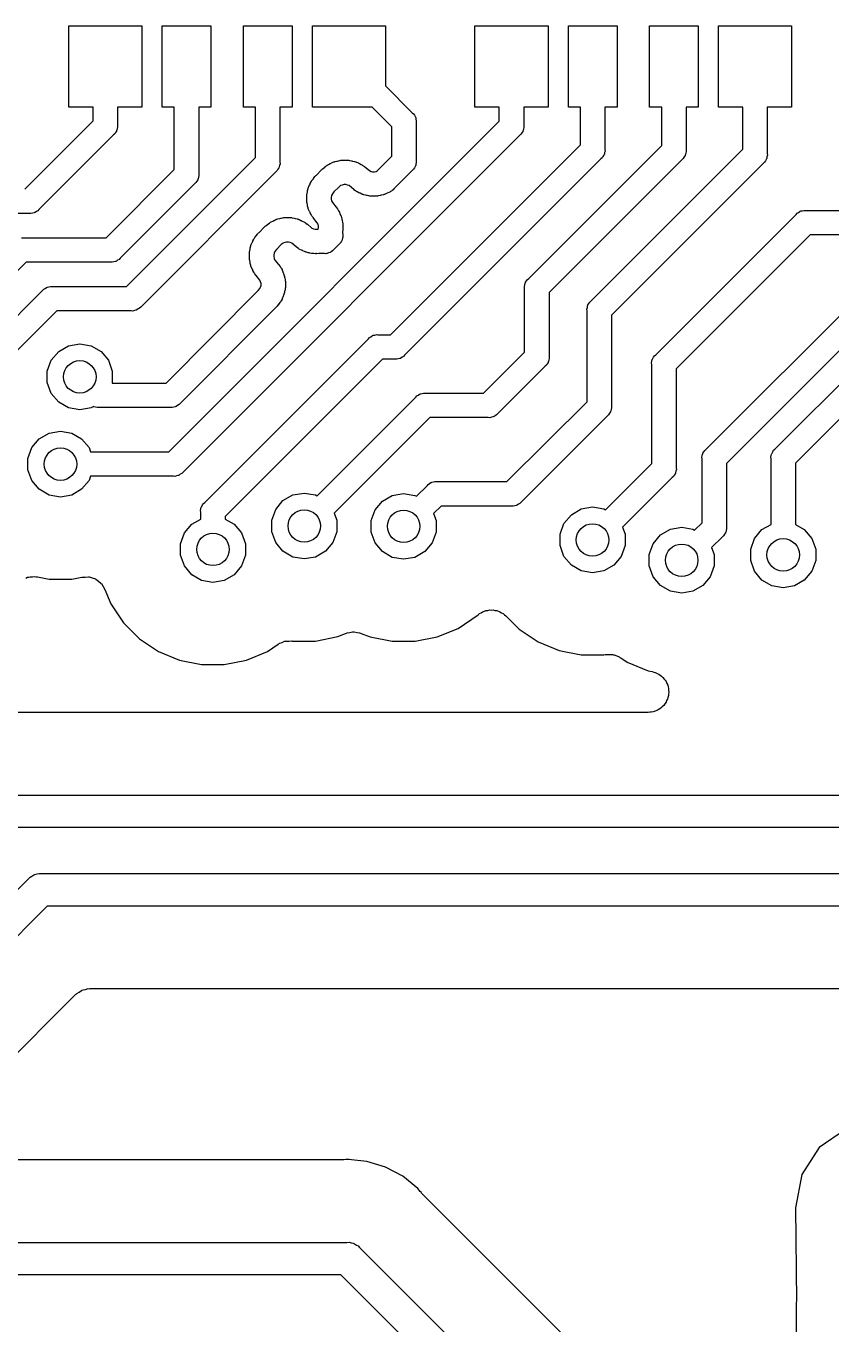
# Model space of a CAD drawing. Extents: x 552.7 to 632.3, y 410.9 to 459.8.
# Drawn here: x 595.84 to 600.8, y 419.6 to 427.59 of the extents above; entities that cross this region are included whole.
import ezdxf

# ---------------------------------------------------------------- set-up
doc = ezdxf.new("R2010")
doc.units = 0
doc.header["$MEASUREMENT"] = 0
doc.layers.add('BLACK', color=7, linetype='CONTINUOUS')

msp = doc.modelspace()

# ---------------------------------------------------------------- linework, layer by layer
at = {"layer": 'BLACK', "linetype": 'CONTINUOUS'}
for p, q in [((596.103, 427.088), (596.103, 427.588)), ((596.103, 427.588), (596.553, 427.588)), ((596.553, 427.588), (596.553, 427.088)), ((596.678, 427.088), (596.678, 427.588)), ((596.678, 427.588), (596.978, 427.588)), ((596.978, 427.588), (596.978, 427.088)), ((597.178, 427.088), (597.178, 427.588)), ((597.178, 427.588), (597.478, 427.588)), ((597.478, 427.588), (597.478, 427.088)), ((597.603, 427.088), (597.603, 427.588)), ((597.603, 427.588), (598.053, 427.588)), ((598.053, 427.588), (598.053, 427.219)), ((598.604, 427.088), (598.604, 427.588)), ((598.604, 427.588), (599.054, 427.588)), ((599.054, 427.588), (599.054, 427.088)), ((599.179, 427.088), (599.179, 427.588)), ((599.179, 427.588), (599.479, 427.588)), ((599.479, 427.588), (599.479, 427.088)), ((599.679, 427.088), (599.679, 427.588)), ((599.679, 427.588), (599.979, 427.588)), ((599.979, 427.588), (599.979, 427.088)), ((600.104, 427.088), (600.104, 427.588)), ((600.104, 427.588), (600.554, 427.588)), ((600.554, 427.588), (600.554, 427.088)), ((598.053, 427.219), (598.218, 427.053)), ((596.253, 427.088), (596.103, 427.088)), ((596.253, 427.004), (596.253, 427.088)), ((596.553, 427.088), (596.403, 427.088)), ((596.403, 427.088), (596.403, 426.977)), ((596.753, 427.088), (596.678, 427.088)), ((596.753, 426.704), (596.753, 427.088)), ((596.978, 427.088), (596.903, 427.088)), ((596.903, 427.088), (596.903, 426.676)), ((597.253, 427.088), (597.178, 427.088)), ((597.253, 426.778), (597.253, 427.088)), ((597.478, 427.088), (597.403, 427.088)), ((597.403, 427.088), (597.403, 426.75)), ((597.972, 427.088), (597.603, 427.088)), ((598.092, 426.967), (597.972, 427.088)), ((598.218, 427.053), (598.226, 427.047)), ((598.226, 427.047), (598.231, 427.038)), ((598.231, 427.038), (598.236, 427.03)), ((598.236, 427.03), (598.237, 427.027)), ((598.237, 427.027), (598.239, 427.024)), ((598.239, 427.024), (598.241, 427.014)), ((598.241, 427.014), (598.243, 427.005)), ((598.754, 427.088), (598.604, 427.088)), ((598.754, 427.001), (598.754, 427.088)), ((599.054, 427.088), (598.904, 427.088)), ((598.904, 427.088), (598.904, 426.973)), ((599.254, 427.088), (599.179, 427.088)), ((599.254, 426.856), (599.254, 427.088)), ((599.479, 427.088), (599.404, 427.088)), ((599.404, 427.088), (599.404, 426.828)), ((599.754, 427.088), (599.679, 427.088)), ((599.754, 426.853), (599.754, 427.088)), ((599.979, 427.088), (599.904, 427.088)), ((599.904, 427.088), (599.904, 426.825)), ((600.254, 427.088), (600.104, 427.088)), ((600.254, 426.83), (600.254, 427.088)), ((600.554, 427.088), (600.404, 427.088)), ((600.404, 427.088), (600.404, 426.802)), ((595.833, 426.584), (596.253, 427.004)), ((596.391, 426.933), (596.386, 426.924)), ((596.397, 426.941), (596.391, 426.933)), ((596.398, 426.944), (596.397, 426.941)), ((596.399, 426.947), (596.398, 426.944)), ((596.401, 426.957), (596.399, 426.947)), ((596.404, 426.967), (596.401, 426.957)), ((596.403, 426.977), (596.404, 426.967)), ((596.719, 424.966), (598.754, 427.001)), ((598.092, 426.786), (598.092, 426.967)), ((598.243, 427.005), (598.242, 426.995)), ((598.242, 426.995), (598.242, 426.758)), ((598.898, 426.938), (598.892, 426.93)), ((598.899, 426.941), (598.898, 426.938)), ((598.901, 426.944), (598.899, 426.941)), ((598.902, 426.954), (598.901, 426.944)), ((598.905, 426.963), (598.902, 426.954)), ((598.904, 426.973), (598.905, 426.963)), ((596.379, 426.918), (595.919, 426.458)), ((596.386, 426.924), (596.379, 426.918)), ((598.88, 426.915), (596.805, 424.84)), ((598.085, 425.687), (599.254, 426.856)), ((598.887, 426.921), (598.88, 426.915)), ((598.892, 426.93), (598.887, 426.921)), ((598.935, 426.034), (599.754, 426.853)), ((596.459, 425.984), (597.253, 426.778)), ((598.002, 426.696), (598.092, 426.786)), ((599.318, 425.894), (600.254, 426.83)), ((599.387, 426.776), (599.38, 426.77)), ((599.392, 426.785), (599.387, 426.776)), ((599.398, 426.793), (599.392, 426.785)), ((599.399, 426.796), (599.398, 426.793)), ((599.401, 426.799), (599.399, 426.796)), ((599.402, 426.809), (599.401, 426.799)), ((599.405, 426.818), (599.402, 426.809)), ((599.404, 426.828), (599.405, 426.818)), ((599.887, 426.773), (599.88, 426.767)), ((599.892, 426.782), (599.887, 426.773)), ((599.898, 426.79), (599.892, 426.782)), ((599.899, 426.793), (599.898, 426.79)), ((599.901, 426.796), (599.899, 426.793)), ((599.902, 426.806), (599.901, 426.796)), ((599.905, 426.815), (599.902, 426.806)), ((599.904, 426.825), (599.905, 426.815)), ((600.401, 426.773), (600.399, 426.77)), ((600.402, 426.782), (600.401, 426.773)), ((600.405, 426.792), (600.402, 426.782)), ((600.404, 426.802), (600.405, 426.792)), ((596.333, 426.284), (596.753, 426.704)), ((597.386, 426.698), (597.379, 426.691)), ((597.391, 426.706), (597.386, 426.698)), ((597.397, 426.714), (597.391, 426.706)), ((597.398, 426.718), (597.397, 426.714)), ((597.399, 426.72), (597.398, 426.718)), ((597.401, 426.73), (597.399, 426.72)), ((597.404, 426.74), (597.401, 426.73)), ((597.403, 426.75), (597.404, 426.74)), ((597.628, 426.67), (597.66, 426.702)), ((597.66, 426.702), (597.663, 426.706)), ((597.663, 426.706), (597.665, 426.707)), ((597.665, 426.707), (597.666, 426.709)), ((597.666, 426.709), (597.67, 426.711)), ((597.67, 426.711), (597.681, 426.72)), ((597.681, 426.72), (597.682, 426.722)), ((597.682, 426.722), (597.691, 426.728)), ((597.691, 426.728), (597.695, 426.731)), ((597.695, 426.731), (597.697, 426.732)), ((597.697, 426.732), (597.698, 426.733)), ((597.698, 426.733), (597.703, 426.735)), ((597.703, 426.735), (597.712, 426.741)), ((597.712, 426.741), (597.714, 426.741)), ((597.714, 426.741), (597.719, 426.743)), ((597.719, 426.743), (597.721, 426.745)), ((597.721, 426.745), (597.731, 426.749)), ((597.731, 426.749), (597.735, 426.751)), ((597.735, 426.751), (597.737, 426.752)), ((597.737, 426.752), (597.739, 426.752)), ((597.739, 426.752), (597.743, 426.753)), ((597.743, 426.753), (597.754, 426.756)), ((597.754, 426.756), (597.756, 426.756)), ((597.756, 426.756), (597.762, 426.758)), ((597.762, 426.758), (597.763, 426.758)), ((597.763, 426.758), (597.774, 426.76)), ((597.774, 426.76), (597.779, 426.762)), ((597.779, 426.762), (597.781, 426.762)), ((597.781, 426.762), (597.783, 426.762)), ((597.783, 426.762), (597.787, 426.762)), ((597.787, 426.762), (597.799, 426.762)), ((597.799, 426.762), (597.801, 426.762)), ((597.801, 426.762), (597.806, 426.762)), ((597.806, 426.762), (597.808, 426.762)), ((597.808, 426.762), (597.819, 426.762)), ((597.819, 426.762), (597.824, 426.762)), ((597.824, 426.762), (597.826, 426.762)), ((597.826, 426.762), (597.828, 426.762)), ((597.828, 426.762), (597.832, 426.76)), ((597.832, 426.76), (597.843, 426.758)), ((597.843, 426.758), (597.845, 426.758)), ((597.845, 426.758), (597.85, 426.756)), ((597.85, 426.756), (597.852, 426.756)), ((597.852, 426.756), (597.863, 426.753)), ((597.863, 426.753), (597.868, 426.752)), ((597.868, 426.752), (597.869, 426.752)), ((597.869, 426.752), (597.871, 426.751)), ((597.871, 426.751), (597.875, 426.749)), ((597.875, 426.749), (597.886, 426.745)), ((597.886, 426.745), (597.887, 426.743)), ((597.887, 426.743), (597.892, 426.741)), ((597.892, 426.741), (597.894, 426.741)), ((597.894, 426.741), (597.904, 426.735)), ((597.904, 426.735), (597.908, 426.733)), ((597.908, 426.733), (597.91, 426.732)), ((597.91, 426.732), (597.911, 426.731)), ((597.911, 426.731), (597.915, 426.728)), ((597.915, 426.728), (597.924, 426.722)), ((597.924, 426.722), (597.925, 426.72)), ((597.925, 426.72), (597.954, 426.698)), ((597.954, 426.698), (597.964, 426.693)), ((597.964, 426.693), (597.974, 426.69)), ((597.986, 426.69), (597.996, 426.693)), ((597.996, 426.693), (598.002, 426.696)), ((598.218, 426.699), (598.105, 426.586)), ((599.38, 426.77), (598.171, 425.561)), ((598.226, 426.706), (598.218, 426.699)), ((598.231, 426.714), (598.226, 426.706)), ((598.236, 426.722), (598.231, 426.714)), ((598.237, 426.726), (598.236, 426.722)), ((598.239, 426.729), (598.237, 426.726)), ((598.241, 426.738), (598.239, 426.729)), ((598.243, 426.748), (598.241, 426.738)), ((598.242, 426.758), (598.243, 426.748)), ((599.88, 426.767), (599.06, 425.947)), ((600.38, 426.743), (599.444, 425.808)), ((600.387, 426.75), (600.38, 426.743)), ((600.392, 426.758), (600.387, 426.75)), ((600.398, 426.767), (600.392, 426.758)), ((600.399, 426.77), (600.398, 426.767)), ((596.879, 426.618), (596.419, 426.158)), ((597.379, 426.691), (596.546, 425.858)), ((596.886, 426.624), (596.879, 426.618)), ((596.891, 426.633), (596.886, 426.624)), ((596.897, 426.641), (596.891, 426.633)), ((596.898, 426.644), (596.897, 426.641)), ((596.899, 426.647), (596.898, 426.644)), ((596.901, 426.657), (596.899, 426.647)), ((596.904, 426.667), (596.901, 426.657)), ((596.903, 426.676), (596.904, 426.667)), ((597.587, 426.611), (597.59, 426.616)), ((597.59, 426.618), (597.595, 426.628)), ((597.59, 426.616), (597.59, 426.618)), ((597.595, 426.628), (597.597, 426.632)), ((597.597, 426.632), (597.598, 426.634)), ((597.598, 426.634), (597.599, 426.636)), ((597.599, 426.636), (597.602, 426.639)), ((597.602, 426.639), (597.609, 426.648)), ((597.609, 426.648), (597.61, 426.649)), ((597.61, 426.649), (597.619, 426.661)), ((597.619, 426.661), (597.622, 426.664)), ((597.622, 426.664), (597.623, 426.666)), ((597.623, 426.666), (597.625, 426.668)), ((597.625, 426.668), (597.628, 426.67)), ((597.974, 426.69), (597.986, 426.69)), ((597.568, 426.532), (597.569, 426.543)), ((597.569, 426.552), (597.57, 426.556)), ((597.569, 426.55), (597.569, 426.552)), ((597.569, 426.548), (597.569, 426.55)), ((597.569, 426.543), (597.569, 426.548)), ((597.57, 426.556), (597.572, 426.567)), ((597.572, 426.567), (597.573, 426.569)), ((597.573, 426.569), (597.574, 426.574)), ((597.574, 426.576), (597.577, 426.587)), ((597.574, 426.574), (597.574, 426.576)), ((597.577, 426.587), (597.578, 426.592)), ((597.578, 426.592), (597.579, 426.593)), ((597.579, 426.595), (597.582, 426.6)), ((597.579, 426.593), (597.579, 426.595)), ((597.582, 426.6), (597.586, 426.61)), ((597.586, 426.61), (597.587, 426.611)), ((597.721, 426.544), (597.719, 426.533)), ((597.719, 426.533), (597.719, 426.522)), ((597.726, 426.554), (597.721, 426.544)), ((597.736, 426.566), (597.726, 426.554)), ((597.765, 426.595), (597.736, 426.566)), ((597.777, 426.605), (597.765, 426.595)), ((597.787, 426.609), (597.777, 426.605)), ((597.798, 426.612), (597.787, 426.609)), ((597.809, 426.612), (597.798, 426.612)), ((597.82, 426.609), (597.809, 426.612)), ((597.83, 426.605), (597.82, 426.609)), ((597.858, 426.582), (597.83, 426.605)), ((597.859, 426.58), (597.858, 426.582)), ((597.868, 426.574), (597.859, 426.58)), ((597.872, 426.571), (597.868, 426.574)), ((597.874, 426.57), (597.872, 426.571)), ((597.875, 426.569), (597.874, 426.57)), ((597.879, 426.567), (597.875, 426.569)), ((597.889, 426.561), (597.879, 426.567)), ((597.891, 426.561), (597.889, 426.561)), ((597.896, 426.559), (597.891, 426.561)), ((597.897, 426.558), (597.896, 426.559)), ((597.908, 426.553), (597.897, 426.558)), ((597.912, 426.551), (597.908, 426.553)), ((597.914, 426.551), (597.912, 426.551)), ((597.916, 426.55), (597.914, 426.551)), ((597.92, 426.549), (597.916, 426.55)), ((597.931, 426.546), (597.92, 426.549)), ((597.933, 426.546), (597.931, 426.546)), ((597.938, 426.545), (597.933, 426.546)), ((597.94, 426.544), (597.938, 426.545)), ((597.951, 426.542), (597.94, 426.544)), ((597.956, 426.541), (597.951, 426.542)), ((597.958, 426.541), (597.956, 426.541)), ((597.959, 426.54), (597.958, 426.541)), ((597.964, 426.54), (597.959, 426.54)), ((597.975, 426.54), (597.964, 426.54)), ((597.977, 426.54), (597.975, 426.54)), ((597.983, 426.54), (597.977, 426.54)), ((597.985, 426.54), (597.983, 426.54)), ((597.996, 426.54), (597.985, 426.54)), ((598.001, 426.54), (597.996, 426.54)), ((598.002, 426.541), (598.001, 426.54)), ((598.004, 426.541), (598.002, 426.541)), ((598.009, 426.542), (598.004, 426.541)), ((598.02, 426.544), (598.009, 426.542)), ((598.022, 426.545), (598.02, 426.544)), ((598.027, 426.546), (598.022, 426.545)), ((598.029, 426.546), (598.027, 426.546)), ((598.04, 426.549), (598.029, 426.546)), ((598.044, 426.55), (598.04, 426.549)), ((598.046, 426.551), (598.044, 426.55)), ((598.048, 426.551), (598.046, 426.551)), ((598.052, 426.553), (598.048, 426.551)), ((598.063, 426.558), (598.052, 426.553)), ((598.064, 426.559), (598.063, 426.558)), ((598.073, 426.563), (598.064, 426.559)), ((598.079, 426.565), (598.073, 426.563)), ((598.085, 426.569), (598.079, 426.565)), ((598.09, 426.572), (598.085, 426.569)), ((598.085, 426.569), (598.085, 426.569)), ((598.095, 426.576), (598.09, 426.572)), ((598.101, 426.58), (598.095, 426.576)), ((598.095, 426.576), (598.095, 426.576)), ((598.105, 426.586), (598.101, 426.58)), ((595.919, 426.458), (595.913, 426.451)), ((597.569, 426.53), (597.568, 426.532)), ((597.568, 426.523), (597.569, 426.525)), ((597.569, 426.512), (597.568, 426.523)), ((597.569, 426.525), (597.569, 426.53)), ((597.569, 426.507), (597.569, 426.512)), ((597.569, 426.505), (597.569, 426.507)), ((597.569, 426.503), (597.569, 426.505)), ((597.57, 426.498), (597.569, 426.503)), ((597.572, 426.487), (597.57, 426.498)), ((597.573, 426.486), (597.572, 426.487)), ((597.574, 426.48), (597.573, 426.486)), ((597.574, 426.478), (597.574, 426.48)), ((597.577, 426.468), (597.574, 426.478)), ((597.578, 426.463), (597.577, 426.468)), ((597.579, 426.461), (597.578, 426.463)), ((597.579, 426.459), (597.579, 426.461)), ((597.582, 426.455), (597.579, 426.459)), ((597.586, 426.445), (597.582, 426.455)), ((597.719, 426.522), (597.721, 426.511)), ((597.721, 426.511), (597.726, 426.501)), ((597.726, 426.501), (597.749, 426.473)), ((597.749, 426.473), (597.75, 426.472)), ((597.75, 426.472), (597.757, 426.462)), ((597.757, 426.462), (597.76, 426.459)), ((597.76, 426.459), (597.761, 426.457)), ((597.761, 426.457), (597.762, 426.456)), ((597.762, 426.456), (597.764, 426.451)), ((600.62, 426.45), (600.63, 426.453)), ((600.63, 426.453), (600.64, 426.452)), ((595.86, 426.434), (595.395, 426.434)), ((595.87, 426.433), (595.86, 426.434)), ((595.88, 426.436), (595.87, 426.433)), ((595.89, 426.438), (595.88, 426.436)), ((595.893, 426.439), (595.89, 426.438)), ((595.896, 426.44), (595.893, 426.439)), ((595.904, 426.446), (595.896, 426.44)), ((595.913, 426.451), (595.904, 426.446)), ((597.329, 426.368), (597.338, 426.375)), ((597.338, 426.375), (597.342, 426.378)), ((597.342, 426.378), (597.343, 426.379)), ((597.343, 426.379), (597.345, 426.38)), ((597.345, 426.38), (597.349, 426.382)), ((597.349, 426.382), (597.359, 426.387)), ((597.359, 426.387), (597.361, 426.387)), ((597.361, 426.387), (597.366, 426.39)), ((597.366, 426.39), (597.367, 426.391)), ((597.367, 426.391), (597.378, 426.396)), ((597.378, 426.396), (597.382, 426.398)), ((597.382, 426.398), (597.384, 426.398)), ((597.384, 426.398), (597.385, 426.399)), ((597.385, 426.399), (597.39, 426.4)), ((597.39, 426.4), (597.401, 426.403)), ((597.401, 426.403), (597.403, 426.403)), ((597.403, 426.403), (597.408, 426.404)), ((597.408, 426.404), (597.41, 426.405)), ((597.41, 426.405), (597.421, 426.407)), ((597.421, 426.407), (597.425, 426.408)), ((597.425, 426.408), (597.427, 426.408)), ((597.427, 426.408), (597.429, 426.408)), ((597.429, 426.408), (597.434, 426.408)), ((597.434, 426.408), (597.445, 426.409)), ((597.445, 426.409), (597.447, 426.408)), ((597.447, 426.408), (597.452, 426.408)), ((597.452, 426.408), (597.454, 426.409)), ((597.454, 426.409), (597.466, 426.408)), ((597.466, 426.408), (597.47, 426.408)), ((597.47, 426.408), (597.472, 426.408)), ((597.472, 426.408), (597.474, 426.408)), ((597.474, 426.408), (597.479, 426.407)), ((597.479, 426.407), (597.49, 426.405)), ((597.49, 426.405), (597.491, 426.404)), ((597.491, 426.404), (597.497, 426.403)), ((597.497, 426.403), (597.499, 426.403)), ((597.499, 426.403), (597.509, 426.4)), ((597.509, 426.4), (597.514, 426.399)), ((597.514, 426.399), (597.516, 426.398)), ((597.516, 426.398), (597.518, 426.398)), ((597.518, 426.398), (597.522, 426.396)), ((597.522, 426.396), (597.532, 426.391)), ((597.532, 426.391), (597.534, 426.39)), ((597.534, 426.39), (597.539, 426.387)), ((597.539, 426.387), (597.54, 426.387)), ((597.54, 426.387), (597.55, 426.382)), ((597.55, 426.382), (597.555, 426.38)), ((597.555, 426.38), (597.556, 426.379)), ((597.556, 426.379), (597.558, 426.378)), ((597.558, 426.378), (597.562, 426.375)), ((597.562, 426.375), (597.571, 426.368)), ((597.587, 426.443), (597.586, 426.445)), ((597.59, 426.438), (597.587, 426.443)), ((597.59, 426.437), (597.59, 426.438)), ((597.595, 426.427), (597.59, 426.437)), ((597.597, 426.422), (597.595, 426.427)), ((597.598, 426.421), (597.597, 426.422)), ((597.599, 426.419), (597.598, 426.421)), ((597.602, 426.416), (597.599, 426.419)), ((597.609, 426.406), (597.602, 426.416)), ((597.61, 426.405), (597.609, 426.406)), ((597.633, 426.377), (597.61, 426.405)), ((597.638, 426.367), (597.633, 426.377)), ((597.764, 426.451), (597.769, 426.441)), ((597.769, 426.441), (597.769, 426.439)), ((597.769, 426.439), (597.772, 426.435)), ((597.772, 426.435), (597.773, 426.433)), ((597.773, 426.433), (597.777, 426.423)), ((597.777, 426.423), (597.78, 426.419)), ((597.78, 426.419), (597.78, 426.417)), ((597.78, 426.417), (597.781, 426.415)), ((597.781, 426.415), (597.782, 426.41)), ((597.782, 426.41), (597.785, 426.399)), ((597.785, 426.399), (597.785, 426.398)), ((597.785, 426.398), (597.786, 426.392)), ((597.786, 426.392), (597.787, 426.391)), ((597.787, 426.391), (597.789, 426.379)), ((597.789, 426.379), (597.79, 426.375)), ((597.79, 426.375), (597.79, 426.373)), ((599.717, 425.564), (600.581, 426.428)), ((600.581, 426.428), (600.587, 426.435)), ((600.587, 426.435), (600.596, 426.44)), ((600.596, 426.44), (600.604, 426.446)), ((600.604, 426.446), (600.607, 426.447)), ((600.607, 426.447), (600.61, 426.449)), ((600.61, 426.449), (600.62, 426.45)), ((600.64, 426.452), (601.044, 426.452)), ((597.249, 426.286), (597.255, 426.295)), ((597.255, 426.295), (597.257, 426.296)), ((597.257, 426.296), (597.266, 426.307)), ((597.266, 426.307), (597.268, 426.311)), ((597.268, 426.311), (597.27, 426.312)), ((597.27, 426.312), (597.271, 426.314)), ((597.271, 426.314), (597.275, 426.317)), ((597.275, 426.317), (597.307, 426.349)), ((597.307, 426.349), (597.309, 426.352)), ((597.309, 426.352), (597.311, 426.354)), ((597.311, 426.354), (597.313, 426.355)), ((597.313, 426.355), (597.316, 426.358)), ((597.316, 426.358), (597.328, 426.367)), ((597.328, 426.367), (597.329, 426.368)), ((597.571, 426.368), (597.572, 426.367)), ((597.572, 426.367), (597.6, 426.344)), ((597.6, 426.344), (597.61, 426.339)), ((597.61, 426.339), (597.621, 426.337)), ((597.621, 426.337), (597.632, 426.337)), ((597.632, 426.337), (597.639, 426.338)), ((597.64, 426.356), (597.638, 426.367)), ((597.639, 426.338), (597.64, 426.345)), ((597.64, 426.345), (597.64, 426.356)), ((597.789, 426.322), (597.788, 426.318)), ((597.788, 426.318), (597.788, 426.317)), ((597.788, 426.317), (597.789, 426.313)), ((597.79, 426.326), (597.789, 426.322)), ((597.789, 426.313), (597.79, 426.309)), ((597.79, 426.373), (597.79, 426.371)), ((597.79, 426.371), (597.79, 426.366)), ((597.79, 426.366), (597.791, 426.355)), ((597.791, 426.355), (597.79, 426.353)), ((597.79, 426.353), (597.79, 426.348)), ((597.79, 426.348), (597.791, 426.346)), ((597.791, 426.346), (597.79, 426.335)), ((597.79, 426.335), (597.79, 426.33)), ((597.79, 426.33), (597.79, 426.328)), ((597.79, 426.328), (597.79, 426.326)), ((597.79, 426.309), (597.79, 426.3)), ((597.79, 426.3), (597.791, 426.291)), ((600.667, 426.302), (599.843, 425.477)), ((601.072, 426.302), (600.667, 426.302)), ((595.813, 426.284), (596.333, 426.284)), ((597.217, 426.203), (597.219, 426.214)), ((597.219, 426.214), (597.22, 426.216)), ((597.22, 426.216), (597.221, 426.221)), ((597.221, 426.223), (597.224, 426.234)), ((597.221, 426.221), (597.221, 426.223)), ((597.224, 426.234), (597.225, 426.238)), ((597.225, 426.24), (597.226, 426.242)), ((597.225, 426.238), (597.225, 426.24)), ((597.226, 426.242), (597.228, 426.246)), ((597.228, 426.246), (597.232, 426.256)), ((597.232, 426.256), (597.234, 426.258)), ((597.234, 426.258), (597.236, 426.263)), ((597.236, 426.265), (597.242, 426.275)), ((597.236, 426.263), (597.236, 426.265)), ((597.242, 426.275), (597.244, 426.279)), ((597.244, 426.279), (597.245, 426.28)), ((597.245, 426.28), (597.246, 426.282)), ((597.246, 426.282), (597.249, 426.286)), ((597.411, 426.242), (597.382, 426.212)), ((597.423, 426.251), (597.411, 426.242)), ((597.433, 426.256), (597.423, 426.251)), ((597.444, 426.258), (597.433, 426.256)), ((597.455, 426.258), (597.444, 426.258)), ((597.466, 426.256), (597.455, 426.258)), ((597.476, 426.251), (597.466, 426.256)), ((597.504, 426.229), (597.476, 426.251)), ((597.505, 426.227), (597.504, 426.229)), ((597.515, 426.22), (597.505, 426.227)), ((597.518, 426.217), (597.515, 426.22)), ((597.52, 426.216), (597.518, 426.217)), ((597.522, 426.215), (597.52, 426.216)), ((597.526, 426.213), (597.522, 426.215)), ((597.765, 426.242), (597.736, 426.212)), ((597.767, 426.243), (597.765, 426.242)), ((597.77, 426.246), (597.767, 426.243)), ((597.773, 426.249), (597.77, 426.246)), ((597.774, 426.251), (597.773, 426.249)), ((597.78, 426.258), (597.774, 426.251)), ((597.781, 426.262), (597.78, 426.258)), ((597.784, 426.265), (597.781, 426.262)), ((597.786, 426.274), (597.784, 426.265)), ((597.789, 426.282), (597.786, 426.274)), ((597.79, 426.287), (597.789, 426.282)), ((597.791, 426.291), (597.79, 426.287)), ((595.841, 426.134), (595.172, 425.465)), ((596.361, 426.134), (595.841, 426.134)), ((596.37, 426.133), (596.361, 426.134)), ((596.38, 426.136), (596.37, 426.133)), ((596.39, 426.138), (596.38, 426.136)), ((596.393, 426.139), (596.39, 426.138)), ((596.396, 426.14), (596.393, 426.139)), ((596.404, 426.146), (596.396, 426.14)), ((596.413, 426.151), (596.404, 426.146)), ((596.419, 426.158), (596.413, 426.151)), ((597.215, 426.196), (597.216, 426.198)), ((597.215, 426.194), (597.215, 426.196)), ((597.215, 426.19), (597.215, 426.194)), ((597.215, 426.178), (597.215, 426.19)), ((597.215, 426.177), (597.215, 426.178)), ((597.215, 426.171), (597.215, 426.177)), ((597.215, 426.169), (597.215, 426.171)), ((597.215, 426.158), (597.215, 426.169)), ((597.215, 426.153), (597.215, 426.158)), ((597.215, 426.151), (597.215, 426.153)), ((597.216, 426.15), (597.215, 426.151)), ((597.216, 426.198), (597.217, 426.203)), ((597.217, 426.145), (597.216, 426.15)), ((597.219, 426.134), (597.217, 426.145)), ((597.22, 426.132), (597.219, 426.134)), ((597.368, 426.19), (597.365, 426.179)), ((597.365, 426.179), (597.365, 426.168)), ((597.365, 426.168), (597.368, 426.157)), ((597.372, 426.2), (597.368, 426.19)), ((597.368, 426.157), (597.372, 426.147)), ((597.382, 426.212), (597.372, 426.2)), ((597.372, 426.147), (597.395, 426.119)), ((597.536, 426.208), (597.526, 426.213)), ((597.538, 426.208), (597.536, 426.208)), ((597.542, 426.205), (597.538, 426.208)), ((597.544, 426.204), (597.542, 426.205)), ((597.554, 426.2), (597.544, 426.204)), ((597.559, 426.198), (597.554, 426.2)), ((597.56, 426.197), (597.559, 426.198)), ((597.562, 426.196), (597.56, 426.197)), ((597.567, 426.195), (597.562, 426.196)), ((597.578, 426.192), (597.567, 426.195)), ((597.58, 426.192), (597.578, 426.192)), ((597.585, 426.191), (597.58, 426.192)), ((597.586, 426.19), (597.585, 426.191)), ((597.598, 426.188), (597.586, 426.19)), ((597.602, 426.187), (597.598, 426.188)), ((597.604, 426.187), (597.602, 426.187)), ((597.606, 426.187), (597.604, 426.187)), ((597.611, 426.187), (597.606, 426.187)), ((597.622, 426.186), (597.611, 426.187)), ((597.624, 426.187), (597.622, 426.186)), ((597.629, 426.187), (597.624, 426.187)), ((597.631, 426.186), (597.629, 426.187)), ((597.642, 426.187), (597.631, 426.186)), ((597.647, 426.187), (597.642, 426.187)), ((597.649, 426.187), (597.647, 426.187)), ((597.651, 426.187), (597.649, 426.187)), ((597.655, 426.188), (597.651, 426.187)), ((597.659, 426.189), (597.655, 426.188)), ((597.66, 426.189), (597.659, 426.189)), ((597.664, 426.188), (597.66, 426.189)), ((597.668, 426.187), (597.664, 426.188)), ((597.677, 426.187), (597.668, 426.187)), ((597.686, 426.186), (597.677, 426.187)), ((597.69, 426.187), (597.686, 426.186)), ((597.695, 426.188), (597.69, 426.187)), ((597.703, 426.191), (597.695, 426.188)), ((597.712, 426.193), (597.703, 426.191)), ((597.715, 426.196), (597.712, 426.193)), ((597.719, 426.197), (597.715, 426.196)), ((597.726, 426.203), (597.719, 426.197)), ((597.728, 426.205), (597.726, 426.203)), ((597.731, 426.208), (597.728, 426.205)), ((597.734, 426.21), (597.731, 426.208)), ((597.736, 426.212), (597.734, 426.21)), ((597.221, 426.127), (597.22, 426.132)), ((597.221, 426.125), (597.221, 426.127)), ((597.224, 426.114), (597.221, 426.125)), ((597.225, 426.109), (597.224, 426.114)), ((597.225, 426.108), (597.225, 426.109)), ((597.226, 426.106), (597.225, 426.108)), ((597.228, 426.102), (597.226, 426.106)), ((597.232, 426.091), (597.228, 426.102)), ((597.234, 426.09), (597.232, 426.091)), ((597.236, 426.085), (597.234, 426.09)), ((597.236, 426.083), (597.236, 426.085)), ((597.242, 426.073), (597.236, 426.083)), ((597.244, 426.069), (597.242, 426.073)), ((597.245, 426.067), (597.244, 426.069)), ((597.246, 426.066), (597.245, 426.067)), ((597.249, 426.062), (597.246, 426.066)), ((597.255, 426.053), (597.249, 426.062)), ((597.395, 426.119), (597.397, 426.118)), ((597.397, 426.118), (597.403, 426.109)), ((597.403, 426.109), (597.406, 426.105)), ((597.406, 426.105), (597.407, 426.104)), ((597.407, 426.104), (597.408, 426.102)), ((597.408, 426.102), (597.41, 426.098)), ((597.41, 426.098), (597.416, 426.088)), ((597.416, 426.088), (597.416, 426.086)), ((597.416, 426.086), (597.418, 426.081)), ((597.418, 426.081), (597.42, 426.08)), ((597.42, 426.08), (597.424, 426.069)), ((597.424, 426.069), (597.426, 426.065)), ((597.426, 426.065), (597.426, 426.063)), ((597.426, 426.063), (597.427, 426.061)), ((597.427, 426.061), (597.428, 426.057)), ((597.428, 426.057), (597.431, 426.046)), ((600.026, 424.981), (601.173, 426.128)), ((595.957, 425.972), (595.966, 425.978)), ((595.966, 425.978), (595.969, 425.979)), ((595.969, 425.979), (595.972, 425.981)), ((595.972, 425.981), (595.981, 425.982)), ((595.981, 425.982), (595.991, 425.985)), ((595.991, 425.985), (596.001, 425.984)), ((596.001, 425.984), (596.459, 425.984)), ((597.257, 426.052), (597.255, 426.053)), ((597.279, 426.023), (597.257, 426.052)), ((597.284, 426.013), (597.279, 426.023)), ((597.279, 425.971), (597.284, 425.981)), ((597.287, 426.003), (597.284, 426.013)), ((597.284, 425.981), (597.287, 425.991)), ((597.287, 425.991), (597.287, 426.003)), ((597.431, 426.046), (597.431, 426.044)), ((597.431, 426.044), (597.432, 426.039)), ((597.432, 426.039), (597.433, 426.037)), ((597.433, 426.037), (597.435, 426.026)), ((597.435, 426.026), (597.436, 426.021)), ((597.436, 426.021), (597.436, 426.019)), ((597.436, 426.019), (597.437, 426.018)), ((597.437, 425.976), (597.436, 425.975)), ((597.436, 425.975), (597.436, 425.973)), ((597.437, 426.018), (597.437, 426.013)), ((597.437, 426.013), (597.437, 426.002)), ((597.437, 426.002), (597.437, 426)), ((597.437, 426), (597.437, 425.994)), ((597.437, 425.994), (597.437, 425.993)), ((597.437, 425.993), (597.437, 425.981)), ((597.437, 425.981), (597.437, 425.976)), ((598.909, 425.985), (598.912, 425.995)), ((598.91, 425.975), (598.909, 425.985)), ((598.91, 425.58), (598.91, 425.975)), ((598.912, 425.995), (598.914, 426.004)), ((598.914, 426.004), (598.915, 426.007)), ((598.915, 426.007), (598.916, 426.011)), ((598.916, 426.011), (598.922, 426.019)), ((598.922, 426.019), (598.927, 426.027)), ((598.927, 426.027), (598.935, 426.034)), ((601.259, 426.002), (600.152, 424.895)), ((595.346, 425.364), (595.942, 425.96)), ((595.942, 425.96), (595.949, 425.967)), ((595.949, 425.967), (595.957, 425.972)), ((596.702, 425.39), (597.27, 425.959)), ((597.27, 425.959), (597.279, 425.971)), ((597.41, 425.896), (597.408, 425.892)), ((597.416, 425.906), (597.41, 425.896)), ((597.418, 425.913), (597.416, 425.908)), ((597.416, 425.908), (597.416, 425.906)), ((597.42, 425.914), (597.418, 425.913)), ((597.424, 425.925), (597.42, 425.914)), ((597.426, 425.929), (597.424, 425.925)), ((597.427, 425.933), (597.426, 425.931)), ((597.426, 425.931), (597.426, 425.929)), ((597.428, 425.937), (597.427, 425.933)), ((597.431, 425.948), (597.428, 425.937)), ((597.432, 425.955), (597.431, 425.95)), ((597.431, 425.95), (597.431, 425.948)), ((597.433, 425.957), (597.432, 425.955)), ((597.435, 425.968), (597.433, 425.957)), ((597.436, 425.973), (597.435, 425.968)), ((599.06, 425.947), (599.06, 425.552)), ((599.311, 425.888), (599.318, 425.894)), ((596.029, 425.834), (595.472, 425.277)), ((596.487, 425.834), (596.029, 425.834)), ((596.497, 425.833), (596.487, 425.834)), ((596.507, 425.836), (596.497, 425.833)), ((596.517, 425.838), (596.507, 425.836)), ((596.519, 425.839), (596.517, 425.838)), ((596.523, 425.84), (596.519, 425.839)), ((596.531, 425.846), (596.523, 425.84)), ((596.539, 425.851), (596.531, 425.846)), ((596.546, 425.858), (596.539, 425.851)), ((597.377, 425.854), (596.788, 425.265)), ((597.38, 425.857), (597.377, 425.854)), ((597.382, 425.859), (597.38, 425.857)), ((597.384, 425.86), (597.382, 425.859)), ((597.386, 425.864), (597.384, 425.86)), ((597.395, 425.875), (597.386, 425.864)), ((597.397, 425.876), (597.395, 425.875)), ((597.403, 425.885), (597.397, 425.876)), ((597.406, 425.889), (597.403, 425.885)), ((597.407, 425.891), (597.406, 425.889)), ((597.408, 425.892), (597.407, 425.891)), ((599.293, 425.845), (599.296, 425.855)), ((599.294, 425.835), (599.293, 425.845)), ((599.294, 425.275), (599.294, 425.835)), ((599.296, 425.855), (599.297, 425.865)), ((599.297, 425.865), (599.299, 425.868)), ((599.299, 425.868), (599.3, 425.871)), ((599.3, 425.871), (599.306, 425.879)), ((599.306, 425.879), (599.311, 425.888)), ((600.451, 424.982), (601.297, 425.828)), ((599.444, 425.808), (599.444, 425.248)), ((596.94, 424.655), (597.948, 425.663)), ((597.948, 425.663), (597.954, 425.67)), ((597.954, 425.67), (597.963, 425.675)), ((597.963, 425.675), (597.971, 425.681)), ((597.971, 425.681), (597.974, 425.682)), ((597.974, 425.682), (597.977, 425.684)), ((597.977, 425.684), (597.987, 425.685)), ((597.987, 425.685), (597.997, 425.688)), ((597.997, 425.688), (598.007, 425.687)), ((598.007, 425.687), (598.085, 425.687)), ((601.383, 425.702), (600.577, 424.896)), ((595.995, 425.53), (596.041, 425.584)), ((596.041, 425.584), (596.102, 425.619)), ((596.102, 425.619), (596.171, 425.631)), ((596.171, 425.631), (596.241, 425.619)), ((596.241, 425.619), (596.302, 425.584)), ((596.302, 425.584), (596.347, 425.53)), ((598.657, 425.327), (598.91, 425.58)), ((595.971, 425.463), (595.995, 425.53)), ((596.347, 425.53), (596.371, 425.463)), ((598.034, 425.537), (597.066, 424.568)), ((598.113, 425.537), (598.034, 425.537)), ((598.123, 425.536), (598.113, 425.537)), ((598.132, 425.539), (598.123, 425.536)), ((598.142, 425.54), (598.132, 425.539)), ((598.145, 425.542), (598.142, 425.54)), ((598.148, 425.543), (598.145, 425.542)), ((598.156, 425.549), (598.148, 425.543)), ((598.165, 425.554), (598.156, 425.549)), ((598.171, 425.561), (598.165, 425.554)), ((599.044, 425.5), (599.036, 425.494)), ((599.049, 425.509), (599.044, 425.5)), ((599.054, 425.517), (599.049, 425.509)), ((599.055, 425.52), (599.054, 425.517)), ((599.057, 425.523), (599.055, 425.52)), ((599.059, 425.533), (599.057, 425.523)), ((599.061, 425.542), (599.059, 425.533)), ((599.06, 425.552), (599.061, 425.542)), ((599.692, 425.515), (599.694, 425.525)), ((599.693, 425.505), (599.692, 425.515)), ((599.693, 424.894), (599.693, 425.505)), ((599.694, 425.525), (599.696, 425.534)), ((599.696, 425.534), (599.698, 425.537)), ((599.698, 425.537), (599.699, 425.541)), ((599.699, 425.541), (599.704, 425.549)), ((599.704, 425.549), (599.709, 425.557)), ((599.709, 425.557), (599.717, 425.564)), ((595.971, 425.393), (595.971, 425.463)), ((596.371, 425.463), (596.371, 425.393)), ((599.036, 425.494), (598.744, 425.202)), ((599.843, 425.477), (599.843, 424.867)), ((595.995, 425.326), (595.971, 425.393)), ((596.371, 425.393), (596.37, 425.39)), ((596.37, 425.39), (596.702, 425.39)), ((596.041, 425.272), (595.995, 425.326)), ((596.102, 425.237), (596.041, 425.272)), ((596.782, 425.257), (596.773, 425.252)), ((596.788, 425.265), (596.782, 425.257)), ((597.632, 424.695), (598.24, 425.303)), ((598.24, 425.303), (598.246, 425.311)), ((598.246, 425.311), (598.255, 425.316)), ((598.255, 425.316), (598.263, 425.321)), ((598.263, 425.321), (598.266, 425.322)), ((598.266, 425.322), (598.269, 425.324)), ((598.269, 425.324), (598.279, 425.326)), ((598.279, 425.326), (598.288, 425.328)), ((598.288, 425.328), (598.298, 425.327)), ((598.298, 425.327), (598.657, 425.327)), ((598.801, 424.783), (599.294, 425.275)), ((596.171, 425.225), (596.102, 425.237)), ((596.241, 425.237), (596.171, 425.225)), ((596.255, 425.245), (596.241, 425.237)), ((596.258, 425.244), (596.255, 425.245)), ((596.268, 425.242), (596.258, 425.244)), ((596.277, 425.24), (596.268, 425.242)), ((596.287, 425.24), (596.277, 425.24)), ((596.729, 425.24), (596.287, 425.24)), ((596.739, 425.24), (596.729, 425.24)), ((596.749, 425.242), (596.739, 425.24)), ((596.759, 425.244), (596.749, 425.242)), ((596.762, 425.245), (596.759, 425.244)), ((596.765, 425.246), (596.762, 425.245)), ((596.773, 425.252), (596.765, 425.246)), ((598.326, 425.177), (597.737, 424.588)), ((598.685, 425.177), (598.326, 425.177)), ((598.695, 425.176), (598.685, 425.177)), ((598.705, 425.179), (598.695, 425.176)), ((598.715, 425.181), (598.705, 425.179)), ((598.717, 425.182), (598.715, 425.181)), ((598.721, 425.183), (598.717, 425.182)), ((598.729, 425.189), (598.721, 425.183)), ((598.737, 425.194), (598.729, 425.189)), ((598.744, 425.202), (598.737, 425.194)), ((599.42, 425.189), (598.888, 424.657)), ((599.427, 425.195), (599.42, 425.189)), ((599.432, 425.204), (599.427, 425.195)), ((599.438, 425.212), (599.432, 425.204)), ((599.439, 425.215), (599.438, 425.212)), ((599.44, 425.218), (599.439, 425.215)), ((599.442, 425.228), (599.44, 425.218)), ((599.445, 425.238), (599.442, 425.228)), ((599.444, 425.248), (599.445, 425.238)), ((595.876, 424.993), (595.921, 425.047)), ((595.921, 425.047), (595.982, 425.082)), ((595.982, 425.082), (596.052, 425.094)), ((596.052, 425.094), (596.121, 425.082)), ((596.121, 425.082), (596.182, 425.047)), ((596.182, 425.047), (596.228, 424.993)), ((595.852, 424.926), (595.876, 424.993)), ((596.228, 424.993), (596.237, 424.966)), ((596.237, 424.966), (596.719, 424.966)), ((600.001, 424.933), (600.004, 424.942)), ((600.004, 424.942), (600.005, 424.952)), ((600.005, 424.952), (600.007, 424.955)), ((600.007, 424.955), (600.008, 424.958)), ((600.008, 424.958), (600.014, 424.966)), ((600.014, 424.966), (600.019, 424.975)), ((600.019, 424.975), (600.026, 424.981)), ((600.426, 424.933), (600.428, 424.943)), ((600.428, 424.943), (600.43, 424.953)), ((600.43, 424.953), (600.432, 424.956)), ((600.432, 424.956), (600.433, 424.959)), ((600.433, 424.959), (600.438, 424.967)), ((600.438, 424.967), (600.443, 424.976)), ((600.443, 424.976), (600.451, 424.982)), ((595.852, 424.856), (595.852, 424.926)), ((595.876, 424.79), (595.852, 424.856)), ((599.407, 424.609), (599.693, 424.894)), ((599.844, 424.857), (599.841, 424.847)), ((599.843, 424.867), (599.844, 424.857)), ((600.002, 424.923), (600.001, 424.933)), ((600.002, 424.53), (600.002, 424.923)), ((600.152, 424.895), (600.152, 424.503)), ((600.427, 424.923), (600.426, 424.933)), ((600.427, 424.52), (600.427, 424.923)), ((600.577, 424.896), (600.577, 424.52)), ((595.921, 424.736), (595.876, 424.79)), ((596.228, 424.79), (596.182, 424.736)), ((596.237, 424.816), (596.228, 424.79)), ((596.747, 424.816), (596.237, 424.816)), ((596.757, 424.815), (596.747, 424.816)), ((596.766, 424.818), (596.757, 424.815)), ((596.776, 424.82), (596.766, 424.818)), ((596.779, 424.821), (596.776, 424.82)), ((596.782, 424.822), (596.779, 424.821)), ((596.79, 424.828), (596.782, 424.822)), ((596.799, 424.833), (596.79, 424.828)), ((596.805, 424.84), (596.799, 424.833)), ((598.325, 424.771), (598.333, 424.777)), ((598.333, 424.777), (598.336, 424.778)), ((598.336, 424.778), (598.339, 424.779)), ((598.339, 424.779), (598.349, 424.781)), ((598.349, 424.781), (598.358, 424.784)), ((598.358, 424.784), (598.368, 424.783)), ((598.368, 424.783), (598.801, 424.783)), ((599.818, 424.808), (599.513, 424.502)), ((599.826, 424.814), (599.818, 424.808)), ((599.831, 424.823), (599.826, 424.814)), ((599.837, 424.831), (599.831, 424.823)), ((599.838, 424.834), (599.837, 424.831)), ((599.839, 424.837), (599.838, 424.834)), ((599.841, 424.847), (599.839, 424.837)), ((595.982, 424.7), (595.921, 424.736)), ((596.052, 424.688), (595.982, 424.7)), ((596.121, 424.7), (596.052, 424.688)), ((596.182, 424.736), (596.121, 424.7)), ((597.422, 424.666), (597.483, 424.701)), ((597.483, 424.701), (597.553, 424.713)), ((597.553, 424.713), (597.622, 424.701)), ((597.622, 424.701), (597.632, 424.695)), ((598.034, 424.663), (598.095, 424.698)), ((598.095, 424.698), (598.165, 424.711)), ((598.165, 424.711), (598.234, 424.698)), ((598.234, 424.698), (598.244, 424.693)), ((598.244, 424.693), (598.31, 424.758)), ((598.31, 424.758), (598.316, 424.766)), ((598.316, 424.766), (598.325, 424.771)), ((596.915, 424.606), (596.917, 424.616)), ((596.917, 424.616), (596.919, 424.625)), ((596.919, 424.625), (596.921, 424.628)), ((596.921, 424.628), (596.922, 424.631)), ((596.922, 424.631), (596.927, 424.64)), ((596.927, 424.64), (596.932, 424.648)), ((596.932, 424.648), (596.94, 424.655)), ((597.377, 424.612), (597.422, 424.666)), ((597.989, 424.609), (598.034, 424.663)), ((598.396, 424.633), (598.349, 424.586)), ((598.829, 424.633), (598.396, 424.633)), ((598.839, 424.632), (598.829, 424.633)), ((598.849, 424.634), (598.839, 424.632)), ((598.858, 424.636), (598.849, 424.634)), ((598.861, 424.638), (598.858, 424.636)), ((598.864, 424.639), (598.861, 424.638)), ((598.873, 424.644), (598.864, 424.639)), ((598.881, 424.649), (598.873, 424.644)), ((598.888, 424.657), (598.881, 424.649)), ((599.259, 424.615), (599.328, 424.627)), ((599.328, 424.627), (599.398, 424.615)), ((596.86, 424.521), (596.916, 424.553)), ((596.916, 424.596), (596.915, 424.606)), ((596.916, 424.553), (596.916, 424.596)), ((597.066, 424.568), (597.066, 424.553)), ((597.066, 424.553), (597.121, 424.521)), ((597.353, 424.545), (597.377, 424.612)), ((597.353, 424.475), (597.353, 424.545)), ((597.737, 424.588), (597.753, 424.545)), ((597.753, 424.545), (597.753, 424.475)), ((597.965, 424.543), (597.989, 424.609)), ((597.965, 424.472), (597.965, 424.543)), ((598.349, 424.586), (598.365, 424.543)), ((598.365, 424.543), (598.365, 424.472)), ((599.152, 424.525), (599.198, 424.579)), ((599.198, 424.579), (599.259, 424.615)), ((599.398, 424.615), (599.407, 424.609)), ((596.791, 424.401), (596.815, 424.467)), ((596.815, 424.467), (596.86, 424.521)), ((597.121, 424.521), (597.167, 424.467)), ((597.167, 424.467), (597.191, 424.401)), ((597.377, 424.409), (597.353, 424.475)), ((597.753, 424.475), (597.729, 424.409)), ((597.989, 424.406), (597.965, 424.472)), ((598.365, 424.472), (598.341, 424.406)), ((599.128, 424.459), (599.152, 424.525)), ((599.128, 424.389), (599.128, 424.459)), ((599.513, 424.502), (599.528, 424.459)), ((599.528, 424.459), (599.528, 424.389)), ((599.746, 424.455), (599.807, 424.49)), ((599.807, 424.49), (599.877, 424.502)), ((599.877, 424.502), (599.946, 424.49)), ((599.946, 424.49), (599.956, 424.485)), ((599.956, 424.485), (600.002, 424.53)), ((600.14, 424.459), (600.135, 424.45)), ((600.146, 424.467), (600.14, 424.459)), ((600.147, 424.47), (600.146, 424.467)), ((600.148, 424.473), (600.147, 424.47)), ((600.15, 424.483), (600.148, 424.473)), ((600.153, 424.493), (600.15, 424.483)), ((600.152, 424.503), (600.153, 424.493)), ((600.326, 424.434), (600.371, 424.488)), ((600.371, 424.488), (600.427, 424.52)), ((600.577, 424.52), (600.632, 424.488)), ((600.632, 424.488), (600.678, 424.434)), ((596.791, 424.331), (596.791, 424.401)), ((597.191, 424.401), (597.191, 424.331)), ((597.422, 424.355), (597.377, 424.409)), ((597.729, 424.409), (597.683, 424.355)), ((598.034, 424.352), (597.989, 424.406)), ((598.341, 424.406), (598.295, 424.352)), ((599.152, 424.322), (599.128, 424.389)), ((599.528, 424.389), (599.504, 424.322)), ((599.677, 424.335), (599.701, 424.401)), ((599.701, 424.401), (599.746, 424.455)), ((600.128, 424.444), (600.061, 424.378)), ((600.061, 424.378), (600.077, 424.335)), ((600.135, 424.45), (600.128, 424.444)), ((600.302, 424.368), (600.326, 424.434)), ((600.678, 424.434), (600.702, 424.368)), ((596.815, 424.264), (596.791, 424.331)), ((597.191, 424.331), (597.167, 424.264)), ((597.483, 424.319), (597.422, 424.355)), ((597.553, 424.307), (597.483, 424.319)), ((597.622, 424.319), (597.553, 424.307)), ((597.683, 424.355), (597.622, 424.319)), ((598.095, 424.317), (598.034, 424.352)), ((598.165, 424.305), (598.095, 424.317)), ((598.234, 424.317), (598.165, 424.305)), ((598.295, 424.352), (598.234, 424.317)), ((599.198, 424.268), (599.152, 424.322)), ((599.504, 424.322), (599.459, 424.268)), ((599.677, 424.264), (599.677, 424.335)), ((600.077, 424.335), (600.077, 424.264)), ((600.302, 424.297), (600.302, 424.368)), ((600.326, 424.231), (600.302, 424.297)), ((600.702, 424.297), (600.678, 424.231)), ((600.702, 424.368), (600.702, 424.297)), ((596.86, 424.21), (596.815, 424.264)), ((597.167, 424.264), (597.121, 424.21)), ((599.259, 424.233), (599.198, 424.268)), ((599.328, 424.221), (599.259, 424.233)), ((599.398, 424.233), (599.328, 424.221)), ((599.459, 424.268), (599.398, 424.233)), ((599.701, 424.198), (599.677, 424.264)), ((600.077, 424.264), (600.053, 424.198)), ((600.371, 424.177), (600.326, 424.231)), ((600.678, 424.231), (600.632, 424.177)), ((595.838, 424.189), (595.85, 424.195)), ((595.85, 424.195), (595.858, 424.196)), ((595.858, 424.196), (595.866, 424.198)), ((595.866, 424.198), (595.88, 424.198)), ((595.88, 424.198), (595.894, 424.2)), ((595.894, 424.2), (595.902, 424.198)), ((595.902, 424.198), (595.91, 424.197)), ((595.91, 424.197), (595.982, 424.183)), ((595.982, 424.183), (596.121, 424.183)), ((596.121, 424.183), (596.184, 424.196)), ((596.184, 424.196), (596.205, 424.196)), ((596.205, 424.196), (596.225, 424.197)), ((596.225, 424.197), (596.227, 424.197)), ((596.227, 424.197), (596.228, 424.197)), ((596.228, 424.197), (596.248, 424.19)), ((596.248, 424.19), (596.268, 424.184)), ((596.268, 424.184), (596.269, 424.183)), ((596.269, 424.183), (596.27, 424.182)), ((596.27, 424.182), (596.286, 424.17)), ((596.286, 424.17), (596.303, 424.157)), ((596.303, 424.157), (596.303, 424.156)), ((596.303, 424.156), (596.304, 424.155)), ((596.304, 424.155), (596.315, 424.137)), ((596.315, 424.137), (596.326, 424.12)), ((596.921, 424.175), (596.86, 424.21)), ((596.991, 424.163), (596.921, 424.175)), ((597.06, 424.175), (596.991, 424.163)), ((597.121, 424.21), (597.06, 424.175)), ((599.746, 424.144), (599.701, 424.198)), ((599.807, 424.109), (599.746, 424.144)), ((600.007, 424.144), (599.946, 424.109)), ((600.053, 424.198), (600.007, 424.144)), ((600.432, 424.142), (600.371, 424.177)), ((600.502, 424.129), (600.432, 424.142)), ((600.571, 424.142), (600.502, 424.129)), ((600.632, 424.177), (600.571, 424.142)), ((596.326, 424.12), (596.363, 424.03)), ((599.877, 424.096), (599.807, 424.109)), ((599.946, 424.109), (599.877, 424.096)), ((596.363, 424.03), (596.441, 423.914)), ((598.642, 423.975), (598.651, 423.982)), ((598.651, 423.982), (598.662, 423.985)), ((598.662, 423.985), (598.672, 423.989)), ((598.672, 423.989), (598.683, 423.99)), ((598.683, 423.99), (598.694, 423.993)), ((598.694, 423.993), (598.705, 423.992)), ((598.705, 423.992), (598.716, 423.993)), ((598.716, 423.993), (598.726, 423.99)), ((598.726, 423.99), (598.738, 423.989)), ((598.738, 423.989), (598.748, 423.985)), ((598.748, 423.985), (598.758, 423.982)), ((598.758, 423.982), (598.767, 423.975)), ((596.441, 423.914), (596.539, 423.816)), ((598.5, 423.88), (598.624, 423.963)), ((598.624, 423.963), (598.632, 423.971)), ((598.632, 423.971), (598.642, 423.975)), ((598.767, 423.975), (598.778, 423.971)), ((598.778, 423.971), (598.785, 423.963)), ((598.785, 423.963), (598.794, 423.956)), ((598.794, 423.956), (598.877, 423.874)), ((597.623, 423.802), (597.759, 423.829)), ((597.759, 423.829), (597.807, 423.849)), ((597.807, 423.849), (597.813, 423.85)), ((597.813, 423.85), (597.818, 423.853)), ((597.818, 423.853), (597.834, 423.855)), ((597.834, 423.855), (597.85, 423.859)), ((597.85, 423.859), (597.856, 423.858)), ((597.856, 423.858), (597.861, 423.859)), ((597.861, 423.859), (597.878, 423.855)), ((597.878, 423.855), (597.894, 423.853)), ((597.894, 423.853), (597.899, 423.85)), ((597.899, 423.85), (597.904, 423.849)), ((597.904, 423.849), (597.958, 423.827)), ((597.958, 423.827), (598.095, 423.8)), ((598.235, 423.8), (598.371, 423.827)), ((598.371, 423.827), (598.5, 423.88)), ((598.877, 423.874), (598.993, 423.796)), ((596.539, 423.816), (596.655, 423.738)), ((596.655, 423.738), (596.784, 423.685)), ((597.197, 423.685), (597.326, 423.738)), ((597.326, 423.738), (597.392, 423.782)), ((597.392, 423.782), (597.397, 423.785)), ((597.397, 423.785), (597.401, 423.788)), ((597.401, 423.788), (597.417, 423.793)), ((597.417, 423.793), (597.432, 423.8)), ((597.432, 423.8), (597.438, 423.801)), ((597.438, 423.801), (597.443, 423.802)), ((597.443, 423.802), (597.46, 423.802)), ((597.46, 423.802), (597.476, 423.803)), ((597.476, 423.803), (597.479, 423.802)), ((597.479, 423.802), (597.623, 423.802)), ((598.095, 423.8), (598.235, 423.8)), ((598.993, 423.796), (599.122, 423.743)), ((599.122, 423.743), (599.259, 423.716)), ((596.784, 423.685), (596.921, 423.658)), ((596.921, 423.658), (597.06, 423.658)), ((597.06, 423.658), (597.197, 423.685)), ((599.259, 423.716), (599.398, 423.716)), ((599.398, 423.716), (599.406, 423.718)), ((599.406, 423.718), (599.412, 423.718)), ((599.412, 423.718), (599.417, 423.719)), ((599.417, 423.719), (599.434, 423.718)), ((599.434, 423.718), (599.45, 423.718)), ((599.45, 423.718), (599.456, 423.717)), ((599.456, 423.717), (599.461, 423.716)), ((599.461, 423.716), (599.477, 423.71)), ((599.477, 423.71), (599.492, 423.704)), ((599.492, 423.704), (599.497, 423.701)), ((599.497, 423.701), (599.502, 423.699)), ((599.502, 423.699), (599.542, 423.672)), ((599.542, 423.672), (599.67, 423.619)), ((599.67, 423.619), (599.696, 423.614)), ((599.696, 423.614), (599.705, 423.61)), ((599.705, 423.61), (599.714, 423.608)), ((599.714, 423.608), (599.725, 423.602)), ((599.725, 423.602), (599.737, 423.598)), ((599.737, 423.598), (599.744, 423.591)), ((599.744, 423.591), (599.753, 423.586)), ((599.753, 423.586), (599.761, 423.577)), ((599.761, 423.577), (599.77, 423.568)), ((599.77, 423.568), (599.775, 423.56)), ((599.775, 423.56), (599.781, 423.553)), ((599.781, 423.553), (599.785, 423.541)), ((599.785, 423.541), (599.791, 423.53)), ((599.791, 423.53), (599.793, 423.52)), ((599.793, 423.52), (599.796, 423.511)), ((599.796, 423.511), (599.796, 423.499)), ((599.796, 423.499), (599.798, 423.486)), ((599.781, 423.425), (599.773, 423.416)), ((599.784, 423.435), (599.781, 423.425)), ((599.789, 423.443), (599.784, 423.435)), ((599.792, 423.455), (599.789, 423.443)), ((599.796, 423.467), (599.792, 423.455)), ((599.798, 423.486), (599.796, 423.477)), ((599.796, 423.477), (599.796, 423.467)), ((599.671, 423.362), (594.9, 423.362)), ((599.68, 423.364), (599.671, 423.362)), ((599.69, 423.363), (599.68, 423.364)), ((599.702, 423.367), (599.69, 423.363)), ((599.714, 423.37), (599.702, 423.367)), ((599.723, 423.375), (599.714, 423.37)), ((599.732, 423.378), (599.723, 423.375)), ((599.742, 423.385), (599.732, 423.378)), ((599.753, 423.392), (599.742, 423.385)), ((599.759, 423.399), (599.753, 423.392)), ((599.766, 423.405), (599.759, 423.399)), ((599.773, 423.416), (599.766, 423.405)), ((594.436, 422.854), (604.663, 422.854)), ((604.7, 422.654), (594.436, 422.654)), ((595.173, 421.654), (595.856, 422.338)), ((595.856, 422.338), (595.865, 422.348)), ((595.865, 422.348), (595.876, 422.354)), ((595.876, 422.354), (595.887, 422.362)), ((595.887, 422.362), (595.891, 422.363)), ((595.891, 422.363), (595.895, 422.365)), ((595.895, 422.365), (595.908, 422.368)), ((595.908, 422.368), (595.921, 422.371)), ((595.921, 422.371), (595.934, 422.37)), ((595.934, 422.37), (604.829, 422.37)), ((595.971, 422.17), (595.288, 421.486)), ((604.866, 422.17), (595.971, 422.17)), ((596.207, 421.657), (596.223, 421.662)), ((596.223, 421.662), (596.229, 421.661)), ((596.229, 421.661), (596.234, 421.662)), ((596.234, 421.662), (604.834, 421.662)), ((595.669, 421.15), (596.145, 421.625)), ((596.145, 421.625), (596.149, 421.628)), ((596.149, 421.628), (596.153, 421.632)), ((596.153, 421.632), (596.167, 421.641)), ((596.167, 421.641), (596.181, 421.65)), ((596.181, 421.65), (596.186, 421.652)), ((596.186, 421.652), (596.191, 421.654)), ((596.191, 421.654), (596.207, 421.657)), ((600.886, 420.795), (600.724, 420.684)), ((600.724, 420.684), (600.616, 420.518)), ((597.784, 420.608), (594.805, 420.608)), ((597.79, 420.609), (597.784, 420.608)), ((597.796, 420.609), (597.79, 420.609)), ((597.81, 420.61), (597.796, 420.609)), ((597.83, 420.61), (597.81, 420.61)), ((597.844, 420.609), (597.83, 420.61)), ((597.939, 420.599), (597.844, 420.609)), ((597.844, 420.609), (597.844, 420.609)), ((598.054, 420.564), (597.939, 420.599)), ((598.159, 420.508), (598.054, 420.564)), ((598.252, 420.432), (598.159, 420.508)), ((600.616, 420.518), (600.577, 420.312)), ((598.267, 420.414), (598.252, 420.432)), ((598.272, 420.41), (598.267, 420.414)), ((598.275, 420.404), (598.272, 420.41)), ((599.764, 418.915), (598.275, 420.404)), ((600.577, 420.312), (600.583, 419.738)), ((592.451, 420.1), (597.816, 420.1)), ((597.816, 420.1), (597.829, 420.101)), ((597.829, 420.101), (597.842, 420.098)), ((597.842, 420.098), (597.855, 420.095)), ((597.855, 420.095), (597.859, 420.093)), ((597.859, 420.093), (597.863, 420.092)), ((597.863, 420.092), (597.874, 420.084)), ((597.874, 420.084), (597.885, 420.078)), ((597.885, 420.078), (597.894, 420.068)), ((597.894, 420.068), (599.428, 418.534)), ((597.779, 419.9), (592.414, 419.9)), ((599.26, 418.419), (597.779, 419.9)), ((600.583, 419.738), (600.582, 419.73)), ((600.582, 419.73), (600.582, 419.73)), ((600.582, 419.73), (600.582, 418.575))]:
    msp.add_line(p, q, dxfattribs=at)
at = {"layer": 'BLACK'}
for centre in [(596.171, 425.428), (596.052, 424.891), (597.553, 424.51), (598.165, 424.508), (596.991, 424.366), (599.328, 424.424), (599.877, 424.299), (600.502, 424.332)]:
    msp.add_circle(centre, 0.1, dxfattribs=at)

doc.saveas('drawing.dxf')
